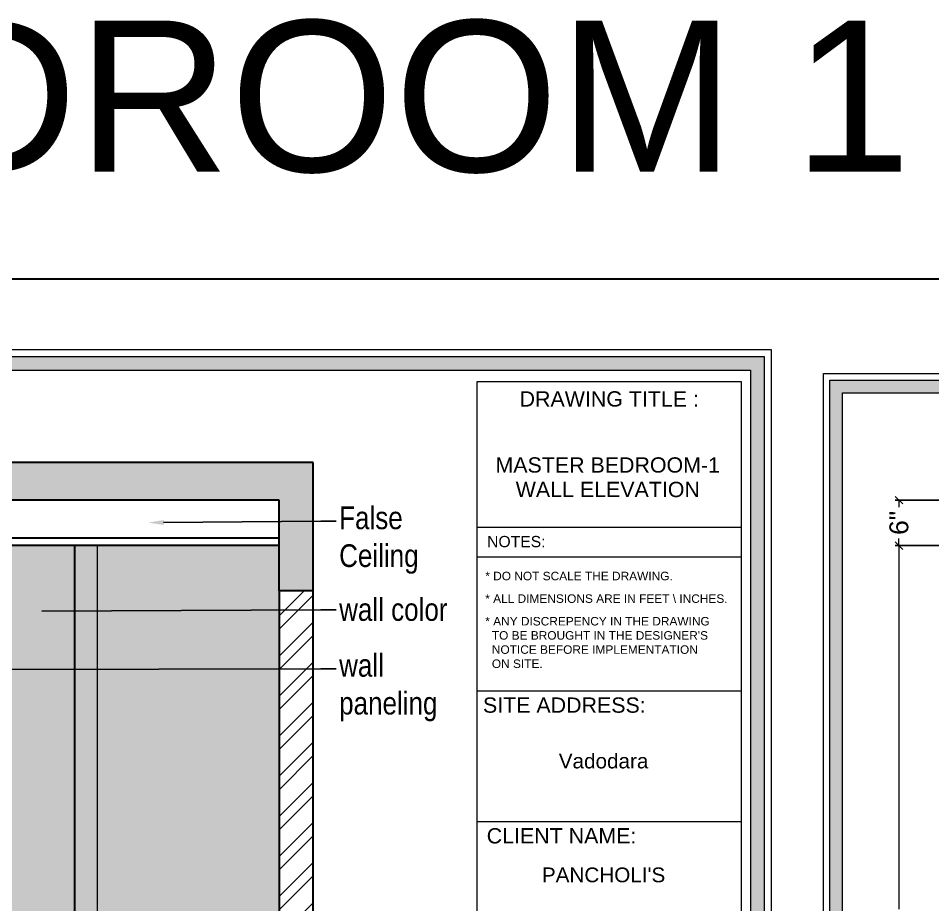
# Model space of a CAD drawing. Header units: millimetres. Extents: x 56222 to 3066687, y -650199 to -121287.
# Drawn here: x 131174.3 to 131295.2, y -183082.4 to -182965.1 of the extents above; entities that cross this region are included whole.
import ezdxf
from ezdxf import colors
from ezdxf.entities.mleader import LeaderData, LeaderLine
from ezdxf.enums import TextEntityAlignment as Align
from ezdxf.math import Vec2, Vec3

# ---------------------------------------------------------------- set-up
doc = ezdxf.new("R2010")
doc.units = ezdxf.units.MM
doc.header["$MEASUREMENT"] = 0
doc.header["$PDMODE"] = 35
doc.linetypes.add('DASHED', pattern=[0.75, 0.5, -0.25])
doc.linetypes.add('DASHEDX2', pattern=[1.5, 1, -0.5])
doc.layers.get('Defpoints').update_dxf_attribs({"color": 220})
doc.layers.add('AR HATCH-7', color=7, linetype='Continuous')
for name, color, linetype, lineweight in [('dim05', 1, 'Continuous', 13), ('Dimension', 10, 'DASHEDX2', 20), ('FURNITURE', 32, 'Continuous', 9), ('furniture dimensions', 1, 'DASHED', 0), ('NAME PLATE', 7, 'Continuous', 25), ('SECTION ( SLAB PLine )', 104, 'Continuous', 30), ('Text', 7, 'Continuous', 15), ('TILE', 14, 'Continuous', 9), ('wall', 7, 'Continuous', 30), ('XX~SLAB ( BEAM )~ ( DIM )', 7, 'Continuous', 9)]:
    doc.layers.add(name, color=color, linetype=linetype, lineweight=lineweight)
doc.styles.add('Arial', font='arial.ttf')
doc.styles.get("Standard").update_dxf_attribs({"font": 'arial.ttf', "height": 6})
doc.styles.add('style4', font='ARIALN.TTF')
doc.dimstyles.new('ISO-25', dxfattribs={"dimtxt": 2.5, "dimasz": 1, "dimexe": 0.5, "dimexo": 1, "dimtad": 0, "dimdec": 1, "dimlunit": 4, "dimtxsty": 'Standard', "dimblk": 'OBLIQUE', "dimcen": 2.5, "dimclrd": 1, "dimclre": 1, "dimclrt": 5, "dimadec": 0, "dimazin": 0, "dimtfac": 1, "dimtdec": 1, "dimtmove": 0, "dimatfit": 3, "dimfxl": 1, "dimlwd": -1, "dimarcsym": 0})

# ---------------------------------------------------------------- blocks, each defined once
blk = doc.blocks.new('_Oblique')
at = {"layer": 'wall', "color": 0, "lineweight": -2}
blk.add_line((-0.5, -0.5), (0.5, 0.5), dxfattribs=at)
blk = doc.blocks.new('*D213')
at = {"layer": 'Defpoints', "color": 0, "lineweight": 30, "transparency": 16777216}
for p in [(131304.44, -183028.85), (131290.7, -183034.85), (131304.44, -183034.85)]:
    blk.add_point(p, dxfattribs=at)
at = {"layer": 'dim05', "color": 1, "linetype": 'Continuous', "lineweight": -2, "transparency": 16777216}
for p, q in [((131303.44, -183028.85), (131290.2, -183028.85)), ((131303.44, -183034.85), (131290.2, -183034.85))]:
    blk.add_line(p, q, dxfattribs=at)
at = {"layer": 'dim05', "color": 1, "linetype": 'Continuous', "transparency": 16777216}
for p, q in [((131290.7, -183028.85), (131290.7, -183029.78)), ((131290.7, -183034.85), (131290.7, -183033.92))]:
    blk.add_line(p, q, dxfattribs=at)
at = {"layer": 'dim05', "color": 1, "transparency": 16777216}
for p, rotation in [((131290.7, -183028.85), 90), ((131290.7, -183034.85), 270)]:
    blk.add_blockref('_Oblique', p, dxfattribs=dict(at, rotation=rotation))
at = {"layer": 'dim05', "color": 5, "lineweight": 25, "transparency": 16777216, "insert": (131290.7, -183031.85), "char_height": 2.5, "attachment_point": 5, "rotation": 90, "style": 'Arial'}
blk.add_mtext('6"', dxfattribs=at)
blk = doc.blocks.new('*D215')
at = {"layer": 'Defpoints', "color": 0, "lineweight": 30, "transparency": 16777216}
for p in [(131304.44, -183034.85), (131290.7, -183140.85), (131307.44, -183140.85)]:
    blk.add_point(p, dxfattribs=at)
at = {"layer": 'dim05', "color": 1, "linetype": 'Continuous', "lineweight": -2, "transparency": 16777216}
for p, q in [((131303.44, -183034.85), (131290.2, -183034.85)), ((131306.44, -183140.85), (131290.2, -183140.85))]:
    blk.add_line(p, q, dxfattribs=at)
at = {"layer": 'dim05', "color": 1, "linetype": 'Continuous', "transparency": 16777216}
for p, q in [((131290.7, -183034.85), (131290.7, -183082.93)), ((131290.7, -183140.85), (131290.7, -183092.77))]:
    blk.add_line(p, q, dxfattribs=at)
at = {"layer": 'dim05', "color": 1, "transparency": 16777216}
for p, rotation in [((131290.7, -183034.85), 90), ((131290.7, -183140.85), 270)]:
    blk.add_blockref('_Oblique', p, dxfattribs=dict(at, rotation=rotation))
at = {"layer": 'dim05', "color": 5, "lineweight": 25, "transparency": 16777216, "insert": (131290.7, -183087.85), "char_height": 2.5, "attachment_point": 5, "rotation": 90, "style": 'Arial'}
blk.add_mtext('8\'-10"', dxfattribs=at)

msp = doc.modelspace()

# ---------------------------------------------------------------- hatches: boundary and pattern name
at = {"layer": 'AR HATCH-7', "lineweight": 0, "true_color": 0x939598}
h = msp.add_hatch(dxfattribs=at)
h.set_pattern_fill('AR-CONC', color=252, angle=45)
h.set_pattern_definition([(95, (-20.688, 0), (5.51551999, 4.62807079), [0.75, -8.25]), (40, (-20.688, 0), (-6.29992167, 4.3376815), [0.6, -6.6]), (145.4514445, (-20.2285, 0.386), (-0.78440164, 8.96575221), [0.63740192, -7.01142112]), (91.1842, (-22.102, 1.414), (8.71693388, 6.37613776), [1.125, -12.375]), (141.6356355, (-21.376, 1.946), (-0.2790007, 13.4971167), [0.9561034, -10.5171376]), (36.184164, (-22.102, 1.414), (-0.2790007, 13.4971167), [0.9, -9.9]), (66, (-21.042, 1.768), (7.06771572, 1.37382476), [0.75, -8.25]), (11, (-21.042, 1.768), (-3.40708593, 6.84808435), [0.6, -6.6]), (116.4514447, (-20.453, 1.882), (3.66062975, 8.22190906), [0.6374019, -7.01142112]), (82.5, (-20.6882, 0), (-2.267931853, 2.439898176), [0, -6.52, 0, -6.7, 0, -6.625]), (52.5, (-20.688, 0), (-0.92872942, 4.6490945), [0, -3.82, 0, -6.37, 0, -2.525]), (12.5, (-22.265, -1.5768), (3.934181673, 3.615207618), [0, -2.5, 0, -7.8, 0, -10.35]), (2.5, (-22.972, -2.284), (3.41589983, 4.83159807), [0, -3.25, 0, -5.18, 0, -7.35])])
h.paths.add_polyline_path([(131213.265, -183023.849), (131023.265, -183023.849), (131023.265, -183040.849), (131027.765, -183040.849), (131027.765, -183028.849), (131208.765, -183028.849), (131208.765, -183040.849), (131213.265, -183040.849)])
at = {"layer": 'AR HATCH-7', "lineweight": 30, "true_color": 0xe7e2df}
h = msp.add_hatch(color=254, dxfattribs=at)
h.dxf.hatch_style = 1
edge = h.paths.add_edge_path()
edge.add_line((131119.011, -183034.849), (131036.765, -183034.849))
edge.add_line((131036.765, -183034.849), (131036.765, -183059.849))
edge.add_line((131036.765, -183059.849), (131052.765, -183059.849))
edge.add_line((131052.765, -183059.849), (131052.765, -183125.849))
edge.add_line((131052.765, -183125.849), (131027.765, -183125.849))
edge.add_line((131027.765, -183125.849), (131027.765, -183155.849))
edge.add_line((131027.765, -183155.849), (131038.857, -183155.849))
edge.add_line((131038.857, -183155.849), (131038.857, -183142.349))
edge.add_line((131038.857, -183142.349), (131039.857, -183140.849))
edge.add_line((131039.857, -183140.849), (131056.765, -183140.849))
edge.add_line((131056.765, -183140.849), (131056.765, -183126.901))
edge.add_arc((131068.765, -183126.901), 12, 83.88442, 180, ccw=False)
edge.add_line((131070.043, -183114.969), (131100.381, -183116.695))
edge.add_line((131100.381, -183116.695), (131119.011, -183114.699))
edge.add_line((131119.011, -183114.699), (131119.011, -183034.849))
h.paths.add_polyline_path([(131181.765, -183034.849), (131164.008, -183034.849), (131164.008, -183140.849), (131171.673, -183140.849), (131172.673, -183140.849), (131172.673, -183155.849), (131184.765, -183155.849), (131184.765, -183152.849), (131181.765, -183152.849)])
at = {"layer": 'AR HATCH-7', "lineweight": 30, "true_color": 0x9b9278, "transparency": 33554687}
h = msp.add_hatch(color=252, dxfattribs=at)
h.dxf.hatch_style = 1
h.paths.add_polyline_path([(131184.765, -183034.849), (131181.765, -183034.849), (131181.765, -183152.849), (131184.765, -183152.849)])
h.paths.add_polyline_path([(131208.765, -183040.849), (131208.765, -183034.849), (131184.765, -183034.849), (131184.765, -183152.849), (131208.765, -183152.849)])
h.paths.add_polyline_path([(131208.765, -183152.849), (131184.765, -183152.849), (131184.765, -183155.849), (131208.765, -183155.849)])
at = {"layer": 'AR HATCH-7', "lineweight": 9, "true_color": 0x939598}
h = msp.add_hatch(dxfattribs=at)
h.set_pattern_fill('ANSI32', color=252, scale=10)
h.set_pattern_definition([(45, (-20.688, 0), (-2.65165043, 2.65165043), []), (45, (-18.9204, 0), (-2.65165043, 2.65165043), [])])
h.paths.add_polyline_path([(131027.765, -183040.849), (131023.265, -183040.849), (131023.265, -183155.849), (131027.765, -183155.849)])
h.paths.add_polyline_path([(131213.265, -183040.849), (131208.765, -183040.849), (131208.765, -183155.849), (131213.265, -183155.849)])
at = {"layer": 'Dimension', "linetype": 'Continuous', "true_color": 0xd39e00}
h = msp.add_hatch(color=42, dxfattribs=at)
h.paths.add_polyline_path([(131013.335, -183009.849), (131013.335, -183192.535), (131272.879, -183192.535), (131272.879, -183009.849)])
h.paths.add_polyline_path([(131015.156, -183011.67), (131271.057, -183011.67), (131271.057, -183190.714), (131015.156, -183190.714)], flags=16)
h = msp.add_hatch(color=42, dxfattribs=at)
h.paths.add_polyline_path([(131281.569, -183012.951), (131281.569, -183181.833), (131521.502, -183181.833), (131521.502, -183012.951)])
h.paths.add_polyline_path([(131283.253, -183014.634), (131519.818, -183014.634), (131519.818, -183180.15), (131283.253, -183180.15)], flags=16)

# ---------------------------------------------------------------- linework, layer by layer
at = {"layer": 'Dimension', "color": 42, "linetype": 'Continuous', "true_color": 0xd39e00}
for p, q in [((131269.824, -183032.44), (131234.949, -183032.44)), ((131269.824, -183036.369), (131234.949, -183036.369)), ((131269.824, -183054.094), (131234.949, -183054.094)), ((131269.824, -183071.38), (131234.949, -183071.38))]:
    msp.add_line(p, q, dxfattribs=at)
for points in [[(131012.424, -183008.938), (131273.789, -183008.938), (131273.789, -183193.446), (131012.424, -183193.446)], [(131013.335, -183009.849), (131272.879, -183009.849), (131272.879, -183192.535), (131013.335, -183192.535)], [(131015.156, -183011.67), (131271.057, -183011.67), (131271.057, -183190.714), (131015.156, -183190.714)], [(131280.727, -183012.109), (131522.344, -183012.109), (131522.344, -183182.675), (131280.727, -183182.675)], [(131281.569, -183012.951), (131521.502, -183012.951), (131521.502, -183181.833), (131281.569, -183181.833)], [(131283.253, -183014.634), (131519.818, -183014.634), (131519.818, -183180.15), (131283.253, -183180.15)]]:
    msp.add_lwpolyline(points, close=True, dxfattribs=at)
at = {"layer": 'Dimension', "color": 42, "linetype": 'ByBlock', "true_color": 0xd39e00}
msp.add_lwpolyline([(131234.949, -183189.215), (131234.949, -183013.169), (131269.824, -183013.169), (131269.824, -183189.215)], close=True, dxfattribs=at)
at = {"layer": 'FURNITURE', "lineweight": 30}
msp.add_line((131181.765, -183152.849), (131181.765, -183034.849), dxfattribs=at)
at = {"layer": 'FURNITURE', "lineweight": 5}
msp.add_line((131184.765, -183152.849), (131184.765, -183034.849), dxfattribs=at)
at = {"layer": 'SECTION ( SLAB PLine )', "color": 1}
for p, q in [((131213.265, -183023.849), (131023.265, -183023.849)), ((131208.765, -183028.849), (131027.765, -183028.849)), ((131213.265, -183040.849), (131208.765, -183040.849))]:
    msp.add_line(p, q, dxfattribs=at)
at = {"layer": 'SECTION ( SLAB PLine )', "color": 6}
for p, q in [((131208.765, -183033.849), (131027.765, -183033.849)), ((131208.765, -183034.849), (131027.765, -183034.849))]:
    msp.add_line(p, q, dxfattribs=at)
at = {"layer": 'TILE', "color": 242, "lineweight": 30, "true_color": 0xcd2027}
for p, q in [((131213.265, -183040.849), (131213.265, -183023.849)), ((131208.765, -183040.849), (131208.765, -183028.849))]:
    msp.add_line(p, q, dxfattribs=at)
msp.add_lwpolyline([(131001.376, -182999.587), (132066.755, -182999.587), (132066.755, -183428.425), (131001.376, -183428.425)], close=True, dxfattribs=at)
at = {"layer": 'XX~SLAB ( BEAM )~ ( DIM )', "lineweight": 30}
for p, q in [((131208.765, -183040.849), (131208.765, -183155.849)), ((131213.265, -183155.849), (131213.265, -183040.849))]:
    msp.add_line(p, q, dxfattribs=at)

# ---------------------------------------------------------------- texts
at = {"layer": 'furniture dimensions', "lineweight": 0}
msp.add_text('MASTER BEDROOM 1 ', height=20, dxfattribs=at).set_placement((131000.467, -182985.406))
at = {"layer": 'NAME PLATE', "style": 'Arial'}
for s, height, p in [('DRAWING TITLE : ', 2.02325, (131252.8, -183016.464)), ('MASTER BEDROOM-1', 2.02325, (131252.203, -183025.2)), ('WALL ELEVATION', 2.02325, (131252.212, -183028.441)), ('NOTES:', 1.4866, (131240.122, -183035.061)), ('SITE ADDRESS:', 2.02325, (131246.466, -183056.96)), ('Vadodara', 1.9558, (131251.655, -183064.323)), ('CLIENT NAME:', 2.02325, (131246.098, -183074.247)), ("PANCHOLI'S", 1.9558, (131251.655, -183079.383))]:
    msp.add_text(s, height=height, dxfattribs=at).set_placement(p, align=Align.CENTER)
at = {"layer": 'NAME PLATE', "char_height": 1.12435, "width": 43.43967, "attachment_point": 1, "style": 'Arial'}
for s, insert in [('* DO NOT SCALE THE DRAWING.', (131236.014, -183038.314)), ('* ALL DIMENSIONS ARE IN FEET \\\\ INCHES.', (131236.014, -183041.304)), ("* ANY DISCREPENCY IN THE DRAWING \\P  TO BE BROUGHT IN THE DESIGNER'S\\P  NOTICE BEFORE IMPLEMENTATION \\P  ON SITE.", (131236.014, -183044.294))]:
    msp.add_mtext(s, dxfattribs=dict(at, insert=insert))

# ---------------------------------------------------------------- dimensions: what is measured, and where the dimension line sits
at = {"layer": 'dim05', "color": 27, "lineweight": 25, "true_color": 0x7d5120}
for base, p1, p2, picture, middle in [((131290.695, -183034.849), (131304.443, -183028.849), (131304.443, -183034.849), '*D213', (131290.695, -183031.849)), ((131290.695, -183140.849), (131304.443, -183034.849), (131307.443, -183140.849), '*D215', (131290.695, -183087.849))]:
    dim = msp.add_linear_dim(base=base, p1=p1, p2=p2, angle=90, dimstyle='ISO-25', override={"dimtxsty": 'Arial', "dimtmove": 1}, dxfattribs=at)
    dim.commit()
    dim.dimension.update_dxf_attribs({"geometry": picture, "text_midpoint": middle})

# ---------------------------------------------------------------- leaders
at = {"layer": 'Text', "color": 1, "lineweight": 0, "ltscale": 20}
ml = msp.add_multileader_mtext('Standard', dxfattribs=at)
ml.set_content('False \\PCeiling', color=1, style='style4')
ml.set_leader_properties()
ml.build(insert=Vec2(0, 0))
ml.multileader.update_dxf_attribs({"dogleg_length": 2.025, "arrow_head_size": 2})
ctx = ml.context
ctx.base_point, ctx.char_height, ctx.arrow_head_size, ctx.landing_gap_size, ctx.plane_origin = Vec3(131216.303, -183031.622), 3, 2, 0.4, Vec3(131149.267, -183031.622)
notes = []
notes.append((ctx, [(0, (1, 1, 0), (131214.278, -183031.622), (1, 0), 2.025, [(0, [(131191.492, -183031.812)], 0, [])])]))
ctx.mtext.insert = Vec3(131216.703, -183029.681)
ml = msp.add_multileader_mtext('Standard', dxfattribs=at)
ml.set_content('wall color', color=1, style='style4')
ml.set_leader_properties()
ml.build(insert=Vec2(0, 0))
ml.multileader.update_dxf_attribs({"dogleg_length": 2.025, "arrow_head_size": 2})
ctx = ml.context
ctx.base_point, ctx.char_height, ctx.arrow_head_size, ctx.landing_gap_size, ctx.plane_origin = Vec3(131216.303, -183043.329), 3, 2, 0.4, Vec3(131149.267, -183043.329)
notes.append((ctx, [(0, (1, 1, 0), (131214.278, -183043.329), (1, 0), 2.025, [(0, [(131175.411, -183043.519)], 0, [])])]))
ctx.mtext.insert = Vec3(131216.703, -183041.805)
ml = msp.add_multileader_mtext('Standard', dxfattribs=at)
ml.set_content('wall \\Ppaneling', color=1, style='style4')
ml.set_leader_properties()
ml.build(insert=Vec2(0, 0))
ml.multileader.update_dxf_attribs({"dogleg_length": 2.025, "arrow_head_size": 2})
ctx = ml.context
ctx.base_point, ctx.char_height, ctx.arrow_head_size, ctx.landing_gap_size, ctx.plane_origin = Vec3(131216.303, -183051.134), 3, 2, 0.4, Vec3(131149.267, -183051.134)
notes.append((ctx, [(0, (1, 1, 0), (131214.278, -183051.134), (1, 0), 2.025, [(0, [(131150.444, -183051.323)], 0, [])])]))
ctx.mtext.insert = Vec3(131216.703, -183049.193)
for ctx, leaders in notes:
    for number, flags, end, landing, length, lines in leaders:
        leader = LeaderData()
        leader.index, (leader.has_last_leader_line, leader.has_dogleg_vector, leader.attachment_direction) = number, flags
        leader.last_leader_point, leader.dogleg_vector, leader.dogleg_length = Vec3(end), Vec3(landing), length
        for number, points, colour, breaks in lines:
            line = LeaderLine()
            line.index, line.vertices, line.color, line.breaks = number, Vec3.list(points), colors.encode_raw_color(colour), breaks
            leader.lines.append(line)
        ctx.leaders.append(leader)

doc.saveas('drawing.dxf')
